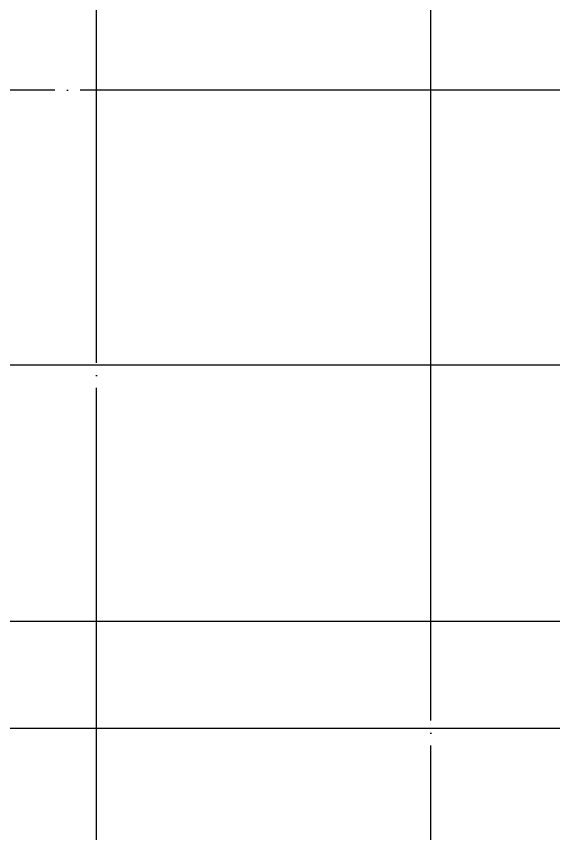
# Model space of a CAD drawing. Header units: millimetres. Extents: x 6886222 to 6919728, y 230959 to 276095.
# Drawn here: x 6901658 to 6905917, y 265472 to 271950 of the extents above; entities that cross this region are included whole.
import ezdxf

# ---------------------------------------------------------------- set-up
doc = ezdxf.new("R2010")
doc.units = ezdxf.units.MM
doc.header["$LTSCALE"] = 100
doc.linetypes.add('CEN', pattern=[62, 60, -1, 0, -1])
doc.layers.add('CEN', color=1, linetype='CEN')
doc.layers.add('DIM', color=7, linetype='Continuous')

# ---------------------------------------------------------------- blocks, each defined once
blk = doc.blocks.new('DIM-301-TF')
at = {"layer": 'CEN'}
for p, q in [((16420, -19640), (16420, -3600)), ((19070, -16275), (19070, -3600)), ((22290, -5080), (3270, -5080)), ((20640, -7260), (3270, -7260)), ((20640, -9290), (3270, -9290)), ((20640, -10140), (3270, -10140))]:
    blk.add_line(p, q, dxfattribs=at)

msp = doc.modelspace()

# ---------------------------------------------------------------- block references
at = {"layer": 'DIM'}
msp.add_blockref('DIM-301-TF', (6885873.1, 276444.4), dxfattribs=at)

doc.saveas('drawing.dxf')
